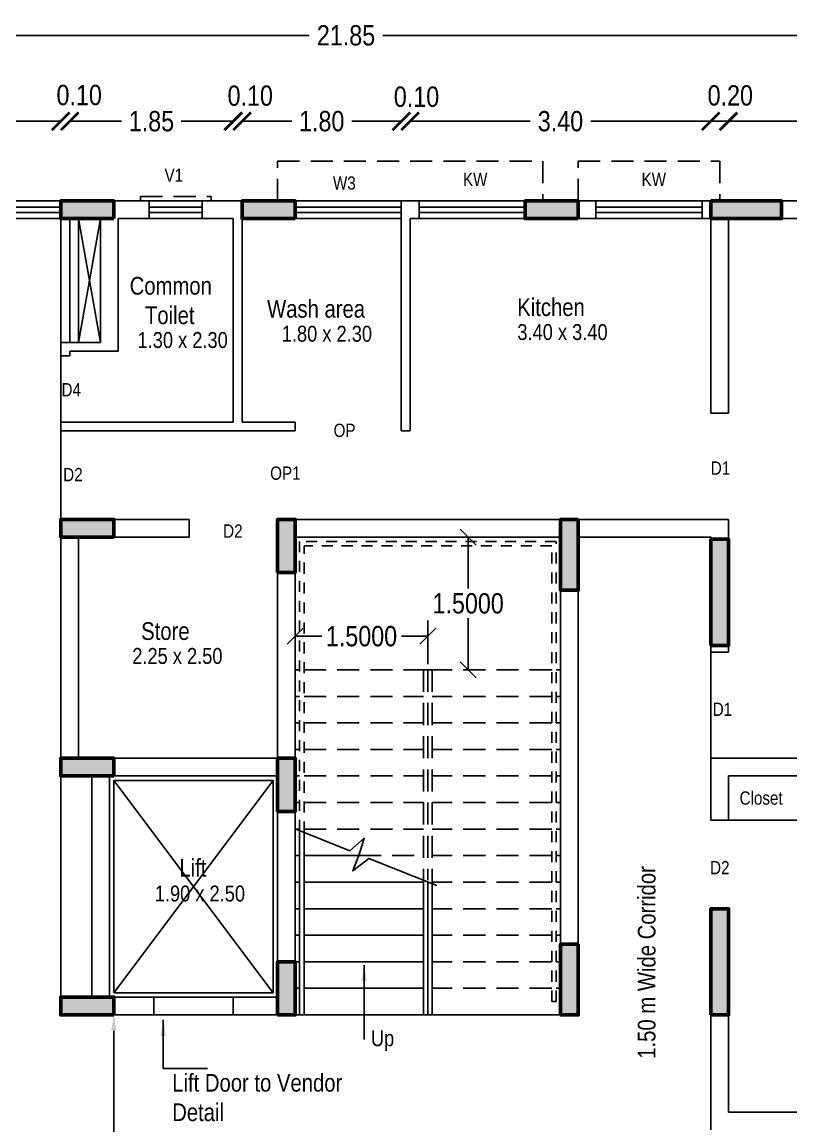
# Model space of a CAD drawing. Header units: metres. Extents: x -488 to 19274, y 1106 to 2071.
# Drawn here: x 19098.63 to 19107.33, y 1116.8 to 1129.28 of the extents above; entities that cross this region are included whole.
import ezdxf

# ---------------------------------------------------------------- set-up
doc = ezdxf.new("R2010")
doc.units = ezdxf.units.M
doc.header["$MEASUREMENT"] = 0
doc.linetypes.add('HIDDEN', pattern=[0.375, 0.25, -0.125])
for name, color, linetype in [('0 @ 1 (2)', 7, 'Continuous'), ('BLK_1_FLR_0_CARPET_AREA', 17, 'Continuous'), ('BLK_1_FLR_0_LIFT_1', 30, 'Continuous'), ('BLK_1_FLR_0_REGULAR_ROOM_0', 117, 'Continuous'), ('BLK_1_FLR_0_WATER_CLOSET', 1, 'Continuous')]:
    doc.layers.add(name, color=color, linetype=linetype)
doc.layers.add('BLK_1_FLR_0_BLT_UP_AREA', color=17, linetype='Continuous', plot=False)
for name, color, linetype, lineweight in [('COL', 1, 'Continuous', 50), ('DIST_EXIT', 7, 'Continuous', 0), ('Hatch', 8, 'Continuous', 5)]:
    doc.layers.add(name, color=color, linetype=linetype, lineweight=lineweight)
doc.styles.add('CODE', font='swissc.ttf', dxfattribs={"height": 0.25})
doc.styles.get("Standard").update_dxf_attribs({"font": 'swissc.ttf', "height": 0.23})
doc.dimstyles.new('OUTER', dxfattribs={"dimscale": 0, "dimtxt": 0.3, "dimasz": 0.18, "dimexe": 0.18, "dimexo": 0.0625, "dimgap": 0.09, "dimtad": 0, "dimzin": 0, "dimdsep": 46, "dimtxsty": 'CODE', "dimcen": 0.09, "dimse1": 1, "dimse2": 1, "dimclrd": 8, "dimclrt": 1, "dimadec": 0, "dimazin": 0, "dimtfac": 1, "dimtofl": 0, "dimtmove": 0, "dimatfit": 3, "dimfxl": 0, "dimtolj": 1, "dimtzin": 0, "dimarcsym": 0})
doc.dimstyles.get("Standard").update_dxf_attribs({"dimtxt": 1, "dimasz": 0.18, "dimexe": 0.18, "dimexo": 0.0625, "dimgap": 0.09, "dimtad": 0, "dimtih": 1, "dimtoh": 1, "dimdec": 4, "dimzin": 0, "dimdsep": 46, "dimtxsty": 'Standard', "dimcen": 0.09, "dimadec": 0, "dimazin": 0, "dimtfac": 1, "dimtdec": 4, "dimtofl": 0, "dimtmove": 0, "dimatfit": 3, "dimfxl": 0, "dimtolj": 1, "dimtzin": 0, "dimarcsym": 0})
doc.dimstyles.new('STANDARD$0', dxfattribs={"dimtxt": 7, "dimasz": 3, "dimexe": 3, "dimexo": 1, "dimgap": 1.5, "dimtad": 1, "dimdec": 1, "dimzin": 1, "dimdsep": 46, "dimlunit": 4, "dimtxsty": 'Standard', "dimblk": 'OBLIQUE', "dimcen": 0.09375, "dimdle": 1, "dimclrd": 8, "dimclre": 8, "dimclrt": 7, "dimadec": 1, "dimazin": 0, "dimtfac": 1, "dimtdec": 1, "dimtix": 1, "dimtmove": 2, "dimatfit": 3, "dimldrblk": 'ARCHTICK', "dimfxl": 0, "dimfrac": 2, "dimtolj": 1, "dimtzin": 0, "dimarcsym": 0})

# ---------------------------------------------------------------- blocks, each defined once
blk = doc.blocks.new('_OBLIQUE')
at = {"color": 0, "linetype": 'ByBlock'}
blk.add_line((-0.5, -0.5), (0.5, 0.5), dxfattribs=at)
blk = doc.blocks.new('*D195')
at = {"lineweight": -2}
for p, q in [((19101.72, 1122.017), (19101.72, 1122.513)), ((19103.22, 1122.017), (19103.22, 1122.513)), ((19101.72, 1122.333), (19102.02, 1122.333)), ((19103.22, 1122.333), (19102.921, 1122.333))]:
    blk.add_line(p, q, dxfattribs=at)
at = {"layer": 'Defpoints', "color": 0}
for p in [(19103.22, 1122.333), (19101.72, 1121.954), (19103.22, 1121.954)]:
    blk.add_point(p, dxfattribs=at)
at = {"lineweight": -2, "xscale": 0.18, "yscale": 0.18, "zscale": 0.18, "rotation": 180}
blk.add_blockref('_OBLIQUE', (19101.72, 1122.333), dxfattribs=at)
at = {"lineweight": -2, "xscale": 0.18, "yscale": 0.18, "zscale": 0.18}
blk.add_blockref('_OBLIQUE', (19103.22, 1122.333), dxfattribs=at)
at = {"insert": (19102.47, 1122.333), "char_height": 0.23, "attachment_point": 5}
blk.add_mtext('\\A1;1.5000', dxfattribs=at)
blk = doc.blocks.new('*D196')
at = {"lineweight": -2}
for p, q in [((19103.676, 1123.454), (19103.676, 1122.872)), ((19103.738, 1123.454), (19103.856, 1123.454)), ((19103.676, 1121.954), (19103.676, 1122.536)), ((19103.738, 1121.954), (19103.856, 1121.954))]:
    blk.add_line(p, q, dxfattribs=at)
at = {"layer": 'Defpoints', "color": 0}
for p in [(19103.676, 1123.454), (19103.676, 1123.454), (19103.676, 1121.954)]:
    blk.add_point(p, dxfattribs=at)
at = {"lineweight": -2, "xscale": 0.18, "yscale": 0.18, "zscale": 0.18}
for p, rotation in [((19103.676, 1123.454), 90), ((19103.676, 1121.954), 270)]:
    blk.add_blockref('_OBLIQUE', p, dxfattribs=dict(at, rotation=rotation))
at = {"insert": (19103.676, 1122.704), "char_height": 0.23, "attachment_point": 5}
blk.add_mtext('\\A1;1.5000', dxfattribs=at)
blk = doc.blocks.new('zw$3395')
at = {"layer": 'Hatch'}
h = blk.add_hatch(color=256, dxfattribs=at)
h.dxf.hatch_style = 1
h.paths.add_polyline_path([(15.05, 12.675), (15.05, 11.475), (15.25, 11.475), (15.25, 12.675)])
h.paths.add_polyline_path([(21.65, 12.661), (21.65, 11.461), (21.85, 11.461), (21.85, 12.661)])
h.paths.add_polyline_path([(15.05, 8.5), (15.05, 7.3), (15.25, 7.3), (15.25, 8.5)])
h.paths.add_polyline_path([(21.65, 8.5), (21.65, 7.3), (21.85, 7.3), (21.85, 8.5)])
h.paths.add_polyline_path([(15.05, 4.675), (15.05, 3.475), (15.25, 3.475), (15.25, 4.675)])
h.paths.add_polyline_path([(21.65, 4.675), (21.65, 3.475), (21.85, 3.475), (21.85, 4.675)])
h.paths.add_polyline_path([(0, 3.5), (0, 3.3), (0.8, 3.3), (0.8, 3.5)])
h.paths.add_polyline_path([(4.5, 3.5), (4.5, 3.3), (5.3, 3.3), (5.3, 3.5)])
h.paths.add_polyline_path([(15.05, 16.5), (15.05, 16.3), (15.85, 16.3), (15.85, 16.5)])
h.paths.add_polyline_path([(0, 0.2), (0, 0), (0.8, 0), (0.8, 0.2)])
h.paths.add_polyline_path([(5.4, 0.2), (5.4, 0), (6.2, 0), (6.2, 0.2)])
h.paths.add_polyline_path([(0, 6.8), (0, 6.6), (0.8, 6.6), (0.8, 6.8)])
h.paths.add_polyline_path([(5.4, 6.8), (5.4, 6.6), (6.2, 6.6), (6.2, 6.8)])
h.paths.add_polyline_path([(21.05, 16.5), (21.05, 16.3), (21.85, 16.3), (21.85, 16.5)])
h.paths.add_polyline_path([(13.35, 12.1), (13.35, 12.9), (13.55, 12.9), (13.55, 12.1)])
h.paths.add_polyline_path([(4.5, 9.8), (4.5, 10), (5.3, 10), (5.3, 9.8)])
h.paths.add_polyline_path([(0, 10), (0, 9.8), (0.8, 9.8), (0.8, 10)])
h.paths.add_polyline_path([(13.35, 7.3), (13.35, 8.1), (13.55, 8.1), (13.55, 7.3)])
h.paths.add_polyline_path([(15.05, 0.2), (15.05, 0), (15.85, 0), (15.85, 0.2)])
h.paths.add_polyline_path([(21.05, 0.2), (21.05, 0), (21.85, 0), (21.85, 0.2)])
h.paths.add_polyline_path([(7.7, 5.1), (7.7, 5.3), (8.3, 5.3), (8.3, 5.1)])
h.paths.add_polyline_path([(7.7, 7.5), (7.7, 7.3), (8.3, 7.3), (8.3, 7.5)])
h.paths.add_polyline_path([(7.7, 10), (7.7, 10.2), (8.3, 10.2), (8.3, 10)])
h.paths.add_polyline_path([(10.15, 7.3), (10.15, 7.9), (10.35, 7.9), (10.35, 7.3)])
h.paths.add_polyline_path([(7.7, 0), (7.7, 0.2), (8.3, 0.2), (8.3, 0)])
h.paths.add_polyline_path([(3.1, 13.3), (3.1, 13.1), (3.7, 13.1), (3.7, 13.3)])
h.paths.add_polyline_path([(0, 13.1), (0, 13.3), (0.6, 13.3), (0.6, 13.1)])
h.paths.add_polyline_path([(5.6, 13.1), (5.6, 13.3), (6.2, 13.3), (6.2, 13.1)])
h.paths.add_polyline_path([(10.15, 10.2), (10.15, 9.6), (10.35, 9.6), (10.35, 10.2)])
h.paths.add_polyline_path([(7.7, 12.7), (7.7, 12.9), (8.3, 12.9), (8.3, 12.7)])
h.paths.add_polyline_path([(10.15, 12.3), (10.15, 12.9), (10.35, 12.9), (10.35, 12.3)])
h.paths.add_polyline_path([(12.95, 5.3), (12.95, 5.1), (13.55, 5.1), (13.55, 5.3)])
h.paths.add_polyline_path([(7.7, 16.3), (7.7, 16.5), (8.3, 16.5), (8.3, 16.3)])
h.paths.add_polyline_path([(9.75, 16.3), (9.75, 16.5), (10.35, 16.5), (10.35, 16.3)])
h.paths.add_polyline_path([(3.1, 16.3), (3.1, 16.5), (3.7, 16.5), (3.7, 16.3)])
h.paths.add_polyline_path([(0, 16.3), (0, 16.5), (0.6, 16.5), (0.6, 16.3)])
h.paths.add_polyline_path([(12.95, 16.3), (12.95, 16.5), (13.55, 16.5), (13.55, 16.3)])
h.paths.add_polyline_path([(12.95, 0), (12.95, 0.2), (13.55, 0.2), (13.55, 0)])
at = {"layer": 'COL'}
for points in [[(8.3, 16.3), (7.7, 16.3), (7.7, 16.5), (8.3, 16.5)], [(10.35, 16.3), (9.75, 16.3), (9.75, 16.5), (10.35, 16.5)], [(13.55, 16.3), (12.95, 16.3), (12.95, 16.5), (13.55, 16.5)], [(15.05, 16.5), (15.85, 16.5), (15.85, 16.3), (15.05, 16.3)], [(8.3, 12.7), (7.7, 12.7), (7.7, 12.9), (8.3, 12.9)], [(10.15, 12.3), (10.15, 12.9), (10.35, 12.9), (10.35, 12.3)], [(13.55, 12.9), (13.55, 12.1), (13.35, 12.1), (13.35, 12.9)], [(15.05, 11.475), (15.25, 11.475), (15.25, 12.675), (15.05, 12.675)], [(8.3, 10), (7.7, 10), (7.7, 10.2), (8.3, 10.2)], [(10.15, 9.6), (10.15, 10.2), (10.35, 10.2), (10.35, 9.6)], [(15.05, 7.3), (15.25, 7.3), (15.25, 8.5), (15.05, 8.5)], [(13.55, 8.1), (13.55, 7.3), (13.35, 7.3), (13.35, 8.1)], [(10.15, 7.3), (10.15, 7.9), (10.35, 7.9), (10.35, 7.3)], [(8.3, 7.3), (7.7, 7.3), (7.7, 7.5), (8.3, 7.5)]]:
    blk.add_lwpolyline(points, close=True, dxfattribs=at)
blk = doc.blocks.new('*D249')
at = {"layer": 'Defpoints', "color": 0}
for p in [(19099.67, 1118.054), (19099.67, 1112.954), (19099.67, 1112.954)]:
    blk.add_point(p, dxfattribs=at)
at = {"layer": 'DIST_EXIT', "color": 0, "lineweight": -2}
for p, q in [((19099.733, 1118.054), (19099.85, 1118.054)), ((19099.67, 1117.874), (19099.67, 1115.712)), ((19099.67, 1113.134), (19099.67, 1115.296)), ((19099.733, 1112.954), (19099.85, 1112.954))]:
    blk.add_line(p, q, dxfattribs=at)
at = {"layer": 'DIST_EXIT', "color": 0}
for points in [[(19099.64, 1117.874), (19099.7, 1117.874), (19099.67, 1118.054)], [(19099.64, 1113.134), (19099.7, 1113.134), (19099.67, 1112.954)]]:
    blk.add_solid(points, dxfattribs=at)
at = {"layer": 'DIST_EXIT', "color": 0, "insert": (19099.67, 1115.504), "char_height": 0.23, "attachment_point": 5}
blk.add_mtext('\\A1;5.1000', dxfattribs=at)
blk = doc.blocks.new('_ArchTick')
at = {"const_width": 0.15}
blk.add_lwpolyline([(-0.5, -0.5), (0.5, 0.5)], dxfattribs=at)
blk = doc.blocks.new('*D294')
at = {"lineweight": -2}
for p, q in [((19091.57, 1128.154), (19094.977, 1128.154)), ((19099.07, 1128.154), (19095.663, 1128.154))]:
    blk.add_line(p, q, dxfattribs=at)
at = {"layer": 'Defpoints', "color": 0}
for p in [(19099.07, 1128.154), (19099.07, 1127.054), (19091.57, 1126.932)]:
    blk.add_point(p, dxfattribs=at)
at = {"lineweight": -2, "xscale": 0.2, "yscale": 0.2, "zscale": 0.2, "rotation": 180}
blk.add_blockref('_ArchTick', (19091.57, 1128.154), dxfattribs=at)
at = {"lineweight": -2, "xscale": 0.2, "yscale": 0.2, "zscale": 0.2}
blk.add_blockref('_ArchTick', (19099.07, 1128.154), dxfattribs=at)
at = {"insert": (19095.32, 1128.154), "char_height": 0.23, "attachment_point": 5}
blk.add_mtext('\\A1;7.50', dxfattribs=at)
blk = doc.blocks.new('*D295')
at = {"lineweight": -2}
for p, q in [((19099.07, 1128.154), (19098.87, 1128.154)), ((19099.17, 1128.154), (19099.37, 1128.154))]:
    blk.add_line(p, q, dxfattribs=at)
at = {"layer": 'Defpoints', "color": 0}
for p in [(19099.17, 1128.154), (19099.07, 1127.054), (19099.17, 1127.054)]:
    blk.add_point(p, dxfattribs=at)
at = {"lineweight": -2, "xscale": 0.2, "yscale": 0.2, "zscale": 0.2}
blk.add_blockref('_ArchTick', (19099.07, 1128.154), dxfattribs=at)
at = {"lineweight": -2, "xscale": 0.2, "yscale": 0.2, "zscale": 0.2, "rotation": 180}
blk.add_blockref('_ArchTick', (19099.17, 1128.154), dxfattribs=at)
at = {"insert": (19099.278, 1128.449), "char_height": 0.23, "attachment_point": 5}
blk.add_mtext('\\A1;0.10', dxfattribs=at)
blk = doc.blocks.new('*D296')
at = {"lineweight": -2}
for p, q in [((19099.17, 1128.154), (19099.758, 1128.154)), ((19101.02, 1128.154), (19100.432, 1128.154))]:
    blk.add_line(p, q, dxfattribs=at)
at = {"layer": 'Defpoints', "color": 0}
for p in [(19101.02, 1128.154), (19099.17, 1127.054), (19101.02, 1127.054)]:
    blk.add_point(p, dxfattribs=at)
at = {"lineweight": -2, "xscale": 0.2, "yscale": 0.2, "zscale": 0.2, "rotation": 180}
blk.add_blockref('_ArchTick', (19099.17, 1128.154), dxfattribs=at)
at = {"lineweight": -2, "xscale": 0.2, "yscale": 0.2, "zscale": 0.2}
blk.add_blockref('_ArchTick', (19101.02, 1128.154), dxfattribs=at)
at = {"insert": (19100.095, 1128.154), "char_height": 0.23, "attachment_point": 5}
blk.add_mtext('\\A1;1.85', dxfattribs=at)
blk = doc.blocks.new('*D297')
at = {"lineweight": -2}
for p, q in [((19101.02, 1128.154), (19100.82, 1128.154)), ((19101.12, 1128.154), (19101.32, 1128.154))]:
    blk.add_line(p, q, dxfattribs=at)
at = {"layer": 'Defpoints', "color": 0}
for p in [(19101.12, 1128.154), (19101.02, 1127.054), (19101.12, 1127.054)]:
    blk.add_point(p, dxfattribs=at)
at = {"lineweight": -2, "xscale": 0.2, "yscale": 0.2, "zscale": 0.2}
blk.add_blockref('_ArchTick', (19101.02, 1128.154), dxfattribs=at)
at = {"lineweight": -2, "xscale": 0.2, "yscale": 0.2, "zscale": 0.2, "rotation": 180}
blk.add_blockref('_ArchTick', (19101.12, 1128.154), dxfattribs=at)
at = {"insert": (19101.212, 1128.442), "char_height": 0.23, "attachment_point": 5}
blk.add_mtext('\\A1;0.10', dxfattribs=at)
blk = doc.blocks.new('*D298')
at = {"lineweight": -2}
for p, q in [((19101.12, 1128.154), (19101.682, 1128.154)), ((19102.92, 1128.154), (19102.359, 1128.154))]:
    blk.add_line(p, q, dxfattribs=at)
at = {"layer": 'Defpoints', "color": 0}
for p in [(19102.92, 1128.154), (19101.12, 1127.054), (19102.92, 1127.054)]:
    blk.add_point(p, dxfattribs=at)
at = {"lineweight": -2, "xscale": 0.2, "yscale": 0.2, "zscale": 0.2, "rotation": 180}
blk.add_blockref('_ArchTick', (19101.12, 1128.154), dxfattribs=at)
at = {"lineweight": -2, "xscale": 0.2, "yscale": 0.2, "zscale": 0.2}
blk.add_blockref('_ArchTick', (19102.92, 1128.154), dxfattribs=at)
at = {"insert": (19102.02, 1128.154), "char_height": 0.23, "attachment_point": 5}
blk.add_mtext('\\A1;1.80', dxfattribs=at)
blk = doc.blocks.new('*D299')
at = {"lineweight": -2}
for p, q in [((19102.92, 1128.154), (19102.72, 1128.154)), ((19103.02, 1128.154), (19103.22, 1128.154))]:
    blk.add_line(p, q, dxfattribs=at)
at = {"layer": 'Defpoints', "color": 0}
for p in [(19103.02, 1128.154), (19102.92, 1127.054), (19103.02, 1127.054)]:
    blk.add_point(p, dxfattribs=at)
at = {"lineweight": -2, "xscale": 0.2, "yscale": 0.2, "zscale": 0.2}
blk.add_blockref('_ArchTick', (19102.92, 1128.154), dxfattribs=at)
at = {"lineweight": -2, "xscale": 0.2, "yscale": 0.2, "zscale": 0.2, "rotation": 180}
blk.add_blockref('_ArchTick', (19103.02, 1128.154), dxfattribs=at)
at = {"insert": (19103.092, 1128.43), "char_height": 0.23, "attachment_point": 5}
blk.add_mtext('\\A1;0.10', dxfattribs=at)
blk = doc.blocks.new('*D300')
at = {"lineweight": -2}
for p, q in [((19103.02, 1128.154), (19104.377, 1128.154)), ((19106.42, 1128.154), (19105.064, 1128.154))]:
    blk.add_line(p, q, dxfattribs=at)
at = {"layer": 'Defpoints', "color": 0}
for p in [(19106.42, 1128.154), (19103.02, 1127.054), (19106.42, 1127.054)]:
    blk.add_point(p, dxfattribs=at)
at = {"lineweight": -2, "xscale": 0.2, "yscale": 0.2, "zscale": 0.2, "rotation": 180}
blk.add_blockref('_ArchTick', (19103.02, 1128.154), dxfattribs=at)
at = {"lineweight": -2, "xscale": 0.2, "yscale": 0.2, "zscale": 0.2}
blk.add_blockref('_ArchTick', (19106.42, 1128.154), dxfattribs=at)
at = {"insert": (19104.72, 1128.154), "char_height": 0.23, "attachment_point": 5}
blk.add_mtext('\\A1;3.40', dxfattribs=at)
blk = doc.blocks.new('*D301')
at = {"lineweight": -2}
blk.add_line((19106.42, 1128.154), (19106.62, 1128.154), dxfattribs=at)
at = {"layer": 'Defpoints', "color": 0}
for p in [(19106.62, 1128.154), (19106.42, 1127.054), (19106.62, 1127.054)]:
    blk.add_point(p, dxfattribs=at)
at = {"lineweight": -2, "xscale": 0.2, "yscale": 0.2, "zscale": 0.2, "rotation": 180}
blk.add_blockref('_ArchTick', (19106.42, 1128.154), dxfattribs=at)
at = {"lineweight": -2, "xscale": 0.2, "yscale": 0.2, "zscale": 0.2}
blk.add_blockref('_ArchTick', (19106.62, 1128.154), dxfattribs=at)
at = {"insert": (19106.64, 1128.445), "char_height": 0.23, "attachment_point": 5}
blk.add_mtext('\\A1;0.20', dxfattribs=at)
blk = doc.blocks.new('*D302')
at = {"lineweight": -2}
for p, q in [((19106.62, 1128.154), (19109.478, 1128.154)), ((19113.02, 1128.154), (19110.163, 1128.154))]:
    blk.add_line(p, q, dxfattribs=at)
at = {"layer": 'Defpoints', "color": 0}
for p in [(19113.02, 1128.154), (19106.62, 1127.054), (19113.02, 1127.054)]:
    blk.add_point(p, dxfattribs=at)
at = {"lineweight": -2, "xscale": 0.2, "yscale": 0.2, "zscale": 0.2, "rotation": 180}
blk.add_blockref('_ArchTick', (19106.62, 1128.154), dxfattribs=at)
at = {"lineweight": -2, "xscale": 0.2, "yscale": 0.2, "zscale": 0.2}
blk.add_blockref('_ArchTick', (19113.02, 1128.154), dxfattribs=at)
at = {"insert": (19109.82, 1128.154), "char_height": 0.23, "attachment_point": 5}
blk.add_mtext('\\A1;6.40', dxfattribs=at)
blk = doc.blocks.new('*D304')
at = {"lineweight": -2}
for p, q in [((19091.37, 1129.124), (19101.878, 1129.124)), ((19113.22, 1129.124), (19102.713, 1129.124))]:
    blk.add_line(p, q, dxfattribs=at)
at = {"layer": 'Defpoints', "color": 0}
for p in [(19113.22, 1129.124), (19091.37, 1127.254), (19113.22, 1127.254)]:
    blk.add_point(p, dxfattribs=at)
at = {"lineweight": -2, "xscale": 0.2, "yscale": 0.2, "zscale": 0.2, "rotation": 180}
blk.add_blockref('_ArchTick', (19091.37, 1129.124), dxfattribs=at)
at = {"lineweight": -2, "xscale": 0.2, "yscale": 0.2, "zscale": 0.2}
blk.add_blockref('_ArchTick', (19113.22, 1129.124), dxfattribs=at)
at = {"insert": (19102.295, 1129.124), "char_height": 0.23, "attachment_point": 5}
blk.add_mtext('\\A1;21.85', dxfattribs=at)

msp = doc.modelspace()

# ---------------------------------------------------------------- linework, layer by layer
at = {"linetype": 'HIDDEN'}
for p, q in [((19101.52031, 1127.25427), (19101.52031, 1127.70427)), ((19101.52031, 1127.70427), (19104.52031, 1127.70427)), ((19104.52031, 1127.70427), (19104.52031, 1127.25427)), ((19104.92031, 1127.70427), (19106.52031, 1127.70427)), ((19104.92031, 1127.25427), (19104.92031, 1127.70427)), ((19106.52031, 1127.70427), (19106.52031, 1127.25427)), ((19099.97031, 1127.25427), (19099.97031, 1127.30427)), ((19099.97031, 1127.30427), (19100.77031, 1127.30427)), ((19100.77031, 1127.25427), (19100.77031, 1127.30427)), ((19101.72031, 1121.95427), (19101.77031, 1121.95427)), ((19101.82031, 1121.95427), (19103.17031, 1121.95427)), ((19103.27031, 1121.95427), (19103.17031, 1121.95427)), ((19103.17031, 1121.95427), (19103.17031, 1119.57521)), ((19103.22031, 1121.95427), (19103.22031, 1119.57521)), ((19103.27031, 1121.95427), (19103.27031, 1119.55427)), ((19104.62031, 1121.95427), (19103.27031, 1121.95427)), ((19104.72031, 1121.95427), (19104.67031, 1121.95427)), ((19101.72031, 1121.65427), (19101.77031, 1121.65427)), ((19101.82031, 1121.65427), (19103.17031, 1121.65427)), ((19104.62031, 1121.65427), (19103.27031, 1121.65427)), ((19104.72031, 1121.65427), (19104.67031, 1121.65427)), ((19101.72031, 1121.35427), (19101.77031, 1121.35427)), ((19101.82031, 1121.35427), (19103.17031, 1121.35427)), ((19104.62031, 1121.35427), (19103.27031, 1121.35427)), ((19104.72031, 1121.35427), (19104.67031, 1121.35427)), ((19101.72031, 1121.05427), (19101.77031, 1121.05427)), ((19101.82031, 1121.05427), (19103.17031, 1121.05427)), ((19104.62031, 1121.05427), (19103.27031, 1121.05427)), ((19104.72031, 1121.05427), (19104.67031, 1121.05427)), ((19101.72031, 1120.75427), (19101.77031, 1120.75427)), ((19101.82031, 1120.75427), (19103.17031, 1120.75427)), ((19104.62031, 1120.75427), (19103.27031, 1120.75427)), ((19104.72031, 1120.75427), (19104.67031, 1120.75427)), ((19101.72031, 1120.45427), (19101.77031, 1120.45427)), ((19101.82031, 1120.45427), (19103.17031, 1120.45427)), ((19104.62031, 1120.45427), (19103.27031, 1120.45427)), ((19104.72031, 1120.45427), (19104.67031, 1120.45427)), ((19101.72031, 1120.15427), (19101.77031, 1120.15427)), ((19101.82031, 1120.15427), (19103.17031, 1120.15427)), ((19104.62031, 1120.15427), (19103.27031, 1120.15427)), ((19104.72031, 1120.15427), (19104.67031, 1120.15427)), ((19102.44101, 1119.85427), (19103.17031, 1119.85427)), ((19104.62031, 1119.85427), (19103.27031, 1119.85427)), ((19104.72031, 1119.85427), (19104.67031, 1119.85427)), ((19104.62031, 1119.55427), (19103.27031, 1119.55427)), ((19104.72031, 1119.55427), (19104.67031, 1119.55427)), ((19104.62031, 1119.25427), (19103.27031, 1119.25427)), ((19104.72031, 1119.25427), (19104.67031, 1119.25427)), ((19104.62031, 1118.95427), (19103.27031, 1118.95427)), ((19104.72031, 1118.95427), (19104.67031, 1118.95427)), ((19104.62031, 1118.65427), (19103.27031, 1118.65427)), ((19104.72031, 1118.65427), (19104.67031, 1118.65427)), ((19104.62031, 1118.35427), (19103.27031, 1118.35427)), ((19104.72031, 1118.35427), (19104.67031, 1118.35427))]:
    msp.add_line(p, q, dxfattribs=at)
for p, q in [((19099.07031, 1127.25427), (19097.57031, 1127.25427)), ((19099.07031, 1127.25427), (19100.07031, 1127.25427)), ((19099.07031, 1127.25427), (19099.27031, 1127.25427)), ((19099.07031, 1127.05427), (19099.07031, 1127.25427)), ((19100.07031, 1127.25427), (19100.67031, 1127.25427)), ((19100.07031, 1127.05427), (19100.07031, 1127.25427)), ((19100.67031, 1127.05427), (19100.67031, 1127.25427)), ((19100.67031, 1127.25427), (19101.72031, 1127.25427)), ((19101.72031, 1127.25427), (19101.72031, 1127.05427)), ((19102.92031, 1127.25427), (19101.72031, 1127.25427)), ((19102.92031, 1124.65427), (19102.92031, 1127.25427)), ((19102.92031, 1127.25427), (19103.12031, 1127.25427)), ((19103.12031, 1127.05427), (19103.12031, 1127.25427)), ((19104.32031, 1127.25427), (19103.12031, 1127.25427)), ((19104.32031, 1127.25427), (19105.12031, 1127.25427)), ((19104.32031, 1127.05427), (19104.32031, 1127.25427)), ((19104.92031, 1127.25427), (19104.52031, 1127.25427)), ((19105.12031, 1127.25427), (19106.32031, 1127.25427)), ((19105.12031, 1127.05427), (19105.12031, 1127.25427)), ((19106.32031, 1127.05427), (19106.32031, 1127.25427)), ((19106.32031, 1127.25427), (19107.62031, 1127.25427)), ((19099.07031, 1127.18427), (19097.57031, 1127.18427)), ((19099.07031, 1127.12427), (19097.57031, 1127.12427)), ((19100.07031, 1127.18427), (19100.67031, 1127.18427)), ((19100.07031, 1127.12427), (19100.67031, 1127.12427)), ((19102.92031, 1127.18427), (19101.72031, 1127.18427)), ((19102.92031, 1127.12427), (19101.72031, 1127.12427)), ((19104.32031, 1127.18427), (19103.12031, 1127.18427)), ((19104.32031, 1127.12427), (19103.12031, 1127.12427)), ((19105.12031, 1127.18427), (19106.32031, 1127.18427)), ((19105.12031, 1127.12427), (19106.32031, 1127.12427)), ((19099.07031, 1127.05427), (19097.57031, 1127.05427)), ((19099.07031, 1125.65427), (19099.07031, 1127.05427)), ((19099.52031, 1127.05427), (19099.07031, 1127.05427)), ((19099.17031, 1125.65427), (19099.17031, 1127.05427)), ((19099.27031, 1125.65427), (19099.27031, 1127.05427)), ((19099.27031, 1127.05427), (19099.52031, 1125.65427)), ((19099.27031, 1125.65427), (19099.52031, 1127.05427)), ((19099.52031, 1125.65427), (19099.52031, 1127.05427)), ((19100.07031, 1127.05427), (19099.72031, 1127.05427)), ((19099.72031, 1125.55427), (19099.72031, 1127.05427)), ((19100.07031, 1127.05427), (19100.67031, 1127.05427)), ((19101.02031, 1127.05427), (19100.67031, 1127.05427)), ((19101.02031, 1124.75427), (19101.02031, 1127.05427)), ((19101.12031, 1124.75427), (19101.12031, 1127.05427)), ((19101.72031, 1127.05427), (19101.12031, 1127.05427)), ((19102.92031, 1127.05427), (19101.72031, 1127.05427)), ((19103.12031, 1127.05427), (19103.02031, 1127.05427)), ((19103.02031, 1124.65427), (19103.02031, 1127.05427)), ((19104.32031, 1127.05427), (19103.12031, 1127.05427)), ((19105.12031, 1127.05427), (19104.32031, 1127.05427)), ((19104.82031, 1127.05427), (19104.52031, 1127.05427)), ((19105.12031, 1127.05427), (19106.32031, 1127.05427)), ((19106.42031, 1127.05427), (19106.32031, 1127.05427)), ((19106.42031, 1127.05427), (19106.42031, 1124.85427)), ((19107.62031, 1127.05427), (19106.62031, 1127.05427)), ((19106.62031, 1127.05427), (19106.62031, 1124.85427)), ((19099.07031, 1125.65427), (19099.07031, 1125.50427)), ((19099.52031, 1125.65427), (19099.07031, 1125.65427)), ((19099.17031, 1125.50427), (19099.07031, 1125.50427)), ((19099.17031, 1125.55427), (19099.17031, 1125.50427)), ((19099.72031, 1125.55427), (19099.17031, 1125.55427)), ((19106.42031, 1124.85427), (19106.62031, 1124.85427)), ((19099.07031, 1124.75427), (19101.02031, 1124.75427)), ((19099.07031, 1124.75427), (19099.07031, 1124.65427)), ((19101.72031, 1124.75427), (19101.12031, 1124.75427)), ((19101.72031, 1124.65427), (19101.72031, 1124.75427)), ((19101.72031, 1124.65427), (19099.07031, 1124.65427)), ((19103.02031, 1124.65427), (19102.92031, 1124.65427)), ((19099.07031, 1120.75427), (19099.07031, 1123.65427)), ((19100.52031, 1123.65427), (19099.07031, 1123.65427)), ((19100.52031, 1123.65427), (19100.52031, 1123.45427)), ((19106.62031, 1123.65427), (19101.52031, 1123.65427)), ((19101.52031, 1120.95427), (19101.52031, 1123.65427)), ((19106.62031, 1123.65427), (19106.62031, 1122.15427)), ((19099.27031, 1120.95427), (19099.27031, 1123.45427)), ((19100.52031, 1123.45427), (19099.27031, 1123.45427)), ((19104.72031, 1123.45427), (19101.72031, 1123.45427)), ((19101.72031, 1118.05427), (19101.72031, 1123.45427)), ((19104.72031, 1118.05427), (19104.72031, 1123.45427)), ((19106.42031, 1123.45427), (19104.92031, 1123.45427)), ((19104.92031, 1118.05427), (19104.92031, 1123.45427)), ((19106.42031, 1123.45427), (19106.42031, 1122.15427)), ((19106.62031, 1122.15427), (19106.42031, 1122.15427)), ((19099.27031, 1120.95427), (19099.27031, 1121.65427)), ((19101.52031, 1120.95427), (19099.27031, 1120.95427)), ((19106.42031, 1120.95427), (19113.22031, 1120.95427)), ((19106.42031, 1120.95427), (19106.42031, 1120.25427)), ((19099.42031, 1120.75427), (19099.07031, 1120.75427)), ((19099.42031, 1118.25427), (19099.42031, 1120.75427)), ((19101.52031, 1120.75427), (19099.62031, 1120.75427)), ((19099.62031, 1118.25427), (19099.62031, 1120.75427)), ((19101.52031, 1118.25427), (19101.52031, 1120.75427)), ((19106.62031, 1120.75427), (19113.22031, 1120.75427)), ((19106.62031, 1120.25427), (19106.62031, 1120.75427)), ((19099.67031, 1118.30427), (19101.47031, 1120.70427)), ((19101.47031, 1118.30427), (19099.67031, 1120.70427)), ((19106.42031, 1120.25427), (19106.62031, 1120.25427)), ((19101.77031, 1118.05427), (19101.77031, 1120.13521)), ((19101.82031, 1118.05427), (19101.82031, 1120.11521)), ((19101.77031, 1119.85427), (19101.72031, 1119.85427)), ((19102.44101, 1119.85427), (19101.82031, 1119.85427)), ((19101.72031, 1119.55427), (19101.77031, 1119.55427)), ((19101.82031, 1119.55427), (19103.17031, 1119.55427)), ((19103.17031, 1119.57521), (19103.17031, 1118.05427)), ((19103.22031, 1119.55427), (19103.22031, 1118.05427)), ((19103.27031, 1119.55427), (19103.27031, 1118.05427)), ((19101.72031, 1119.25427), (19101.77031, 1119.25427)), ((19101.82031, 1119.25427), (19103.17031, 1119.25427)), ((19106.42031, 1116.75427), (19106.42031, 1119.25427)), ((19106.42031, 1119.25427), (19106.62031, 1119.25427)), ((19106.42031, 1119.25427), (19106.62031, 1119.25427)), ((19106.62031, 1116.95427), (19106.62031, 1119.25427)), ((19101.72031, 1118.95427), (19101.77031, 1118.95427)), ((19101.82031, 1118.95427), (19103.17031, 1118.95427)), ((19101.72031, 1118.65427), (19101.77031, 1118.65427)), ((19101.82031, 1118.65427), (19103.17031, 1118.65427)), ((19099.42031, 1118.25427), (19099.07031, 1118.25427)), ((19099.07031, 1118.25427), (19099.07031, 1118.05427)), ((19100.12031, 1118.25427), (19099.62031, 1118.25427)), ((19101.02031, 1118.25427), (19100.12031, 1118.25427)), ((19100.12031, 1118.25427), (19100.12031, 1118.05427)), ((19101.52031, 1118.25427), (19101.02031, 1118.25427)), ((19101.02031, 1118.25427), (19101.02031, 1118.05427)), ((19101.72031, 1118.35427), (19101.77031, 1118.35427)), ((19101.82031, 1118.35427), (19103.17031, 1118.35427)), ((19100.12031, 1118.05427), (19099.07031, 1118.05427)), ((19101.02031, 1118.05427), (19100.12031, 1118.05427)), ((19101.72031, 1118.05427), (19101.02031, 1118.05427)), ((19101.72031, 1118.05427), (19101.77031, 1118.05427)), ((19101.77031, 1118.05427), (19101.82031, 1118.05427)), ((19101.82031, 1118.05427), (19103.17031, 1118.05427)), ((19103.17031, 1118.05427), (19103.27031, 1118.05427)), ((19103.27031, 1118.05427), (19103.17031, 1118.05427)), ((19104.92031, 1118.05427), (19104.72031, 1118.05427)), ((19106.62031, 1116.95427), (19110.72031, 1116.95427))]:
    msp.add_line(p, q)
at = {"linetype": 'HIDDEN', "ltscale": 0.5}
for p, q in [((19104.67031, 1123.40427), (19101.77031, 1123.40427)), ((19101.77031, 1120.13521), (19101.77031, 1123.40427)), ((19104.67031, 1118.20427), (19104.67031, 1123.40427)), ((19104.62031, 1123.35427), (19101.82031, 1123.35427)), ((19101.82031, 1120.11521), (19101.82031, 1123.35427)), ((19104.62031, 1118.20427), (19104.62031, 1123.35427)), ((19104.62031, 1118.20427), (19104.67031, 1118.20427))]:
    msp.add_line(p, q, dxfattribs=at)
msp.add_lwpolyline([(19099.67031, 1118.30427), (19101.47031, 1118.30427), (19101.47031, 1120.70427), (19099.67031, 1120.70427)], close=True)
msp.add_lwpolyline([(19101.72031, 1120.15521), (19102.33895, 1119.90775), (19102.50076, 1120.04976), (19102.44531, 1119.86521), (19102.37288, 1119.68066), (19102.55166, 1119.82267), (19103.32031, 1119.51521)])
at = {"layer": 'BLK_1_FLR_0_BLT_UP_AREA', "color": 17}
msp.add_lwpolyline([(19113.22031, 1127.25427), (19091.37031, 1127.25427), (19091.37031, 1110.75427), (19113.22031, 1110.75427)], close=True, dxfattribs=at)
at = {"layer": 'BLK_1_FLR_0_CARPET_AREA', "color": 17}
msp.add_lwpolyline([(19113.02031, 1120.95427), (19113.02031, 1112.95427), (19099.07031, 1112.95427), (19099.07031, 1110.95427), (19091.57031, 1110.95427), (19091.57031, 1123.85427), (19097.57031, 1123.85427), (19097.57031, 1127.05427), (19099.07031, 1127.05425), (19099.07031, 1118.05427), (19104.92031, 1118.05427), (19104.92031, 1123.45427), (19106.42031, 1123.45427), (19106.42031, 1120.95427), (19113.02031, 1120.95427), (19113.02031, 1112.95427)], close=True, dxfattribs=at)
at = {"layer": 'BLK_1_FLR_0_LIFT_1'}
msp.add_lwpolyline([(19099.42031, 1120.75427), (19101.52031, 1120.75427), (19101.52031, 1118.25427), (19099.42031, 1118.25427)], close=True, dxfattribs=at)
at = {"layer": 'BLK_1_FLR_0_REGULAR_ROOM_0', "color": 2}
msp.add_lwpolyline([(19113.02031, 1120.95427), (19113.02031, 1112.95427), (19099.07031, 1112.95427), (19099.07031, 1110.95427), (19091.57031, 1110.95427), (19091.57031, 1123.85427), (19097.57031, 1123.85427), (19097.57031, 1127.05427), (19099.07031, 1127.05425), (19099.07031, 1118.05427), (19104.92031, 1118.05427), (19104.92031, 1123.45427), (19106.42031, 1123.45427), (19106.42031, 1120.95427), (19113.02031, 1120.95427), (19113.02031, 1112.95427)], close=True, dxfattribs=at)
at = {"layer": 'BLK_1_FLR_0_WATER_CLOSET', "color": 1, "ltscale": 400}
msp.add_lwpolyline([(19107.52031, 1120.75427), (19107.52031, 1120.25427), (19106.62031, 1120.25427), (19106.62031, 1120.75427)], close=True, dxfattribs=at)

# ---------------------------------------------------------------- block references
msp.add_blockref('zw$3395', (19091.37031, 1110.75427))

# ---------------------------------------------------------------- texts
for s, insert, char_height, width, attachment_point in [('V1', (19100.243, 1127.61973), 0.15, 0.3942709, 1), ('W3', (19102.1475, 1127.5312), 0.15, 0.3942709, 1), ('KW', (19103.61728, 1127.57235), 0.15, 0.3942709, 1), ('KW', (19105.63657, 1127.57235), 0.15, 0.3942709, 1), ('{\\W7.37848;   }Common \\P{\\W8.28371;   }Toilet', (19098.43877, 1126.39469), 0.2, 3.8320968, 1), ('{\\W6.9726;   }Wash area', (19100.06983, 1126.13384), 0.2, 3.8320968, 1), ('{\\W7.83403;   }Kitchen', (19102.73363, 1126.15272), 0.2, 3.8320968, 1), ('3.40 x 3.40', (19105.25281, 1125.67918), 0.18, 3.8320968, 9), ('1.30 x 2.30', (19100.95795, 1125.58916), 0.18, 3.8320968, 9), ('1.80 x 2.30', (19102.589, 1125.6603), 0.18, 3.8320968, 9), ('D4', (19099.07827, 1125.19509), 0.15, 0.3942709, 1), ('OP', (19102.15425, 1124.73572), 0.15, 0.3942709, 1), ('D2', (19099.09746, 1124.23514), 0.15, 0.3942709, 1), ('OP1', (19101.43728, 1124.25212), 0.15, 0.3942709, 1), ('D1', (19106.41974, 1124.30931), 0.15, 0.3942709, 1), ('D2', (19100.90571, 1123.59745), 0.15, 0.3942709, 1), ('{\\W8.36966;   }Store', (19098.37929, 1122.49179), 0.2, 3.8320968, 1), ('2.25 x 2.50', (19100.89846, 1122.01824), 0.18, 3.8320968, 9), ('D1', (19106.44084, 1121.58307), 0.15, 0.3942709, 1), ('Closet', (19106.74508, 1120.42779), 0.15, 1.5896265, 7), ('Lift', (19100.41131, 1119.81632), 0.2, 3.8320968, 1), ('D2', (19106.41176, 1119.79335), 0.15, 0.3942709, 1), ('1.90 x 2.50', (19101.15294, 1119.33304), 0.18, 1.5896265, 9), ('Up', (19102.84003, 1117.87986), 0.18, 3.8320968, 3), ('Lift Door to Vendor \\PDetail', (19100.32982, 1117.38676), 0.2, 3.8320968, 1)]:
    msp.add_mtext(s, dxfattribs=dict(insert=insert, char_height=char_height, width=width, attachment_point=attachment_point))
at = {"insert": (19105.79676, 1119.73498), "char_height": 0.2, "width": 3.5844943, "attachment_point": 9, "rotation": 90}
msp.add_mtext('1.50 m Wide Corridor', dxfattribs=at)

# ---------------------------------------------------------------- dimensions: what is measured, and where the dimension line sits
dim = msp.add_linear_dim(base=(19103.67581, 1123.45427), p1=(19103.67581, 1121.95427), p2=(19103.67581, 1123.45427), angle=90, dimstyle='Standard', override={"dimtxt": 0.2, "dimgap": 0.05, "dimtad": 0, "dimblk": 'OBLIQUE', "dimclrd": 256, "dimclre": 256, "dimclrt": 256})
dim.commit()
dim.dimension.update_dxf_attribs({"geometry": '*D196', "text_midpoint": (19103.67581, 1122.70427)})
dim = msp.add_aligned_dim(p1=(19101.72031, 1121.95427), p2=(19103.22031, 1121.95427), distance=0.37842, dimstyle='Standard', override={"dimtxt": 0.2, "dimgap": 0.05, "dimtad": 0, "dimblk": 'OBLIQUE', "dimclrd": 256, "dimclre": 256, "dimclrt": 256})
dim.commit()
dim.dimension.update_dxf_attribs({"geometry": '*D195', "text_midpoint": (19102.47031, 1122.33269)})
at = {"layer": '0 @ 1 (2)'}
dim = msp.add_aligned_dim(p1=(19091.37031, 1127.25427), p2=(19113.22031, 1127.25427), distance=1.86997, dimstyle='OUTER', override={"dimscale": 1, "dimtxt": 0.23, "dimasz": 0.2, "dimtxsty": 'Standard', "dimblk": 'ArchTick', "dimclrd": 256, "dimclre": 256, "dimclrt": 256, "dimtix": 0, "dimtofl": 0, "dimtmove": 0, "dimatfit": 3, "dimfxl": 0}, dxfattribs=at)
dim.commit()
dim.dimension.update_dxf_attribs({"geometry": '*D304', "text_midpoint": (19102.29531, 1129.12424)})
for base, p1, p2, picture, middle in [((19099.17031, 1128.15363), (19099.07031, 1127.05425), (19099.17031, 1127.05427), '*D295', (19099.27785, 1128.44879)), ((19101.12031, 1128.15363), (19101.02031, 1127.05427), (19101.12031, 1127.05427), '*D297', (19101.21235, 1128.44245)), ((19103.02031, 1128.15363), (19102.92031, 1127.05427), (19103.02031, 1127.05427), '*D299', (19103.09238, 1128.43026)), ((19106.62031, 1128.15363), (19106.42031, 1127.05427), (19106.62031, 1127.05427), '*D301', (19106.64016, 1128.44469))]:
    dim = msp.add_linear_dim(base=base, p1=p1, p2=p2, angle=180, dimstyle='OUTER', override={"dimscale": 1, "dimtxt": 0.23, "dimasz": 0.2, "dimtxsty": 'Standard', "dimblk": 'ArchTick', "dimclrd": 256, "dimclre": 256, "dimclrt": 256, "dimtix": 0, "dimtofl": 0, "dimtmove": 1, "dimatfit": 3, "dimfxl": 0}, dxfattribs=at)
    dim.commit()
    dim.dimension.update_dxf_attribs({"geometry": picture, "text_midpoint": middle, "dimtype": 128})
for base, p1, p2, picture, middle in [((19099.07031, 1128.15363), (19091.57031, 1126.93178), (19099.07031, 1127.05425), '*D294', (19095.32031, 1128.15363)), ((19101.02031, 1128.15363), (19099.17031, 1127.05427), (19101.02031, 1127.05427), '*D296', (19100.09531, 1128.15363)), ((19102.92031, 1128.15363), (19101.12031, 1127.05427), (19102.92031, 1127.05427), '*D298', (19102.02031, 1128.15363)), ((19106.42031, 1128.15363), (19103.02031, 1127.05427), (19106.42031, 1127.05427), '*D300', (19104.72031, 1128.15363)), ((19113.02031, 1128.15363), (19106.62031, 1127.05427), (19113.02031, 1127.05427), '*D302', (19109.82031, 1128.15363))]:
    dim = msp.add_linear_dim(base=base, p1=p1, p2=p2, angle=180, dimstyle='OUTER', override={"dimscale": 1, "dimtxt": 0.23, "dimasz": 0.2, "dimtxsty": 'Standard', "dimblk": 'ArchTick', "dimclrd": 256, "dimclre": 256, "dimclrt": 256, "dimtix": 0, "dimtofl": 0, "dimtmove": 1, "dimatfit": 3, "dimfxl": 0}, dxfattribs=at)
    dim.commit()
    dim.dimension.update_dxf_attribs({"geometry": picture, "text_midpoint": middle})
at = {"layer": 'DIST_EXIT'}
dim = msp.add_linear_dim(base=(19099.67031, 1112.95427), p1=(19099.67031, 1118.05427), p2=(19099.67031, 1112.95427), angle=90, dimstyle='STANDARD$0', override={"dimtxt": 0.2, "dimasz": 0.18, "dimexe": 0.18, "dimexo": 0.0625, "dimgap": 0.09, "dimtad": 0, "dimtih": 1, "dimtoh": 1, "dimdec": 4, "dimzin": 0, "dimlunit": 2, "dimpost": '', "dimcen": 0.09, "dimdle": 0, "dimclrd": 0, "dimclre": 0, "dimclrt": 0, "dimadec": 0, "dimtdec": 4, "dimtix": 0, "dimtofl": 0, "dimtmove": 0, "dimfrac": 0}, dxfattribs=at)
dim.commit()
dim.dimension.update_dxf_attribs({"geometry": '*D249', "text_midpoint": (19099.67031, 1115.50427)})

# ---------------------------------------------------------------- leaders
for points, override in [([(19102.50009, 1118.61524), (19102.50009, 1117.77457)], {"dimgap": 0, "dimtad": 0}), ([(19100.22853, 1117.99647), (19100.22853, 1117.4492), (19100.72973, 1117.4492)], {"dimtad": 0})]:
    msp.add_leader(points, dimstyle='Standard', override=override)

doc.saveas('drawing.dxf')
